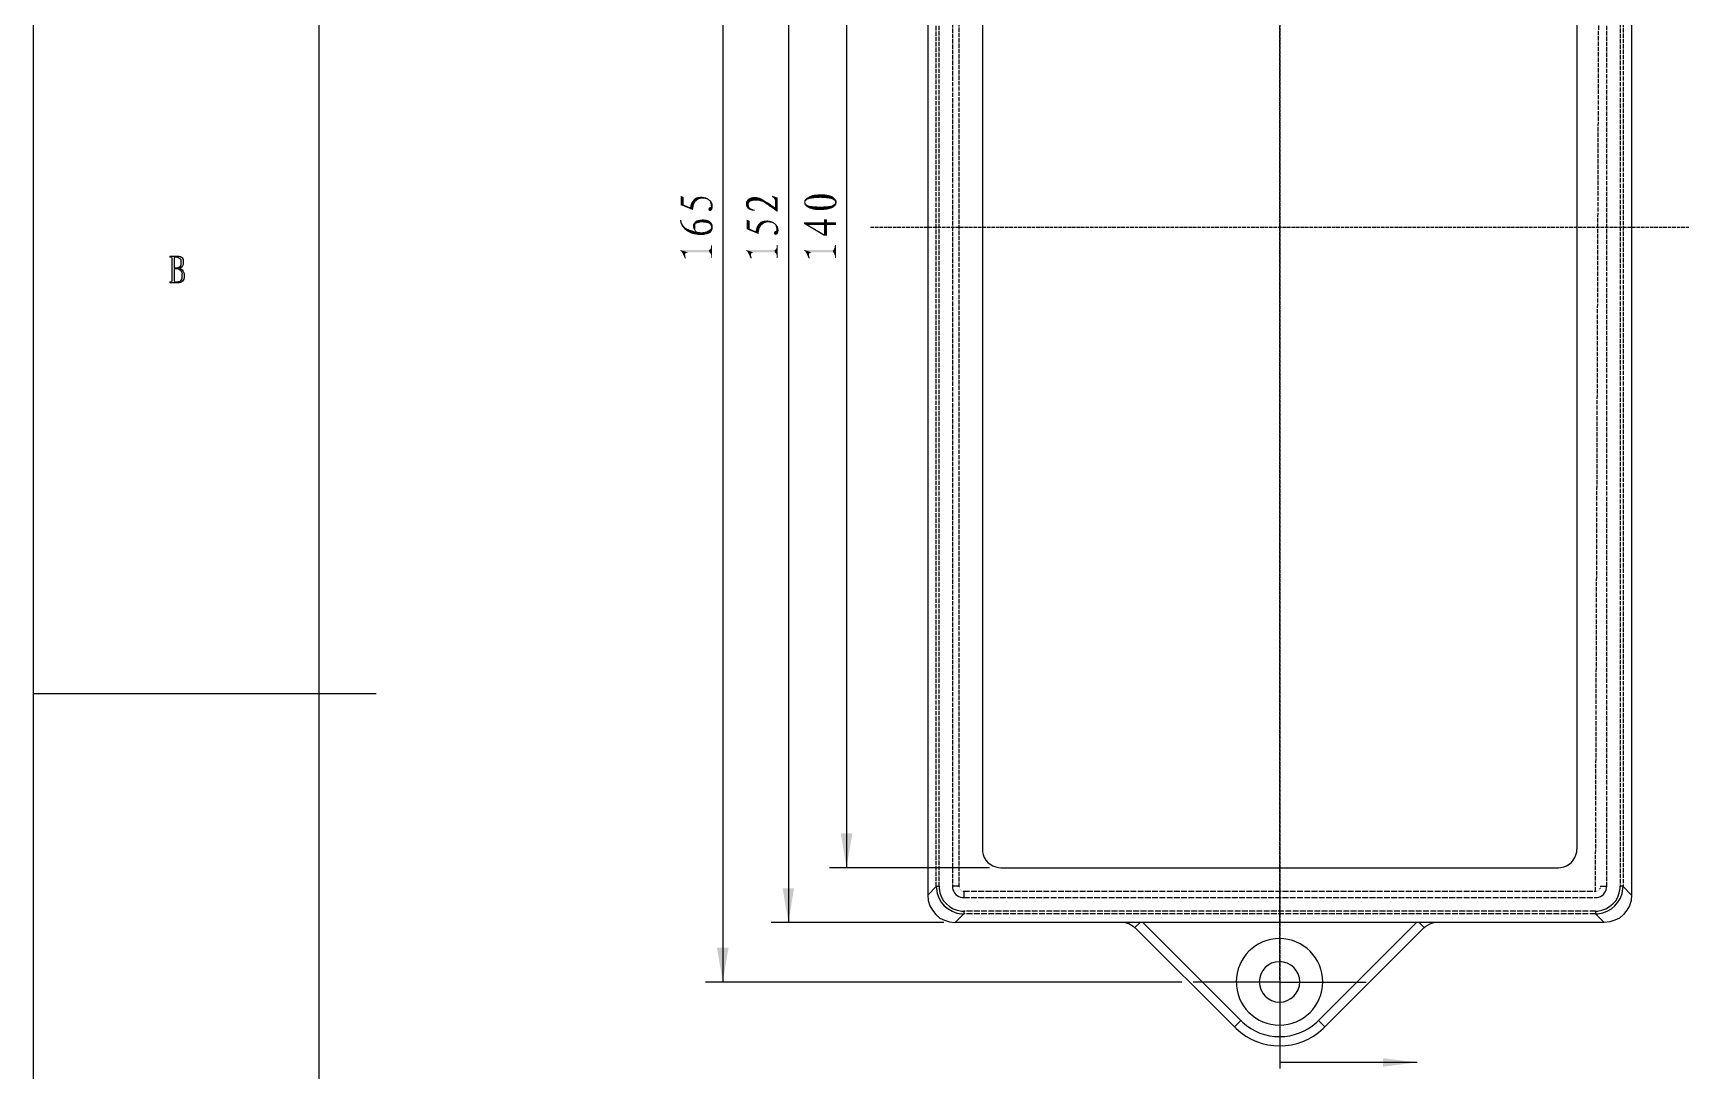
# Model space of a CAD drawing. Header units: millimetres. Extents: x 4 to 529, y -167 to 297.
# Drawn here: x 3.9 to 185, y -22.1 to 91.3 of the extents above; entities that cross this region are included whole.
import ezdxf

# ---------------------------------------------------------------- set-up
doc = ezdxf.new("R2010")
doc.units = ezdxf.units.MM
doc.linetypes.add('PDF_IMPORT', pattern=[1, 0.8, -0.2])
doc.layers.add('PDF_图层 1', color=7, linetype='Continuous', true_color=0x231f20)

msp = doc.modelspace()

# ---------------------------------------------------------------- linework, layer by layer
at = {"layer": 'PDF_图层 1', "color": 7, "lineweight": -3, "true_color": 0xffffff}
for points in [[(3.86, 204.74), (3.86, -166.57)], [(35.13, 198.5), (35.13, -160.31)], [(79.31, 152.61), (79.31, 70.1)], [(86.48, 146.11), (86.48, 70.1)], [(101.72, 143.09), (101.72, -2.92)], [(178.72, 143.09), (178.72, -2.92)], [(92.83, 140.1), (92.83, 70.1), (92.83, 0.07)], [(107.7, 138.1), (107.7, 2.08)], [(172.73, 138.1), (172.73, 2.08)], [(79.31, 70.1), (79.31, -12.43)], [(86.48, 70.1), (86.48, -5.91)], [(18.82, 66.94), (18.82, 66.83)], [(18.82, 66.94), (19.81, 66.94)], [(18.96, 66.83), (18.82, 66.83)], [(19.04, 66.77), (19.04, 66.71)], [(19.04, 66.71), (19.04, 64.2)], [(19.3, 66.77), (19.27, 66.71)], [(19.27, 66.71), (19.27, 65.64)], [(19.27, 65.64), (19.69, 65.64)], [(19.27, 65.53), (19.27, 64.2)], [(19.72, 65.53), (19.27, 65.53)], [(19.35, 66.83), (19.3, 66.8)], [(19.67, 66.83), (19.38, 66.83)], [(19.67, 66.83), (19.78, 66.8)], [(19.78, 65.67), (19.69, 65.64)], [(19.72, 65.53), (19.86, 65.47)], [(19.78, 66.8), (19.92, 66.69)], [(19.92, 65.78), (19.78, 65.67)], [(19.81, 66.94), (19.98, 66.88)], [(20, 65.67), (19.86, 65.59)], [(19.86, 65.59), (20.03, 65.53)], [(19.86, 65.47), (20, 65.36)], [(19.92, 66.69), (20, 66.57)], [(20, 65.95), (19.92, 65.78)], [(19.98, 66.88), (20.12, 66.77)], [(20, 66.57), (20.03, 66.4)], [(20.03, 66.09), (20, 65.95)], [(20.12, 65.73), (20, 65.67)], [(20, 65.36), (20.12, 65.16)], [(20.03, 66.4), (20.03, 66.09)], [(20.03, 65.53), (20.17, 65.44)], [(20.12, 66.77), (20.26, 66.6)], [(20.2, 65.87), (20.12, 65.73)], [(20.17, 65.44), (20.29, 65.25)], [(20.26, 66.01), (20.2, 65.87)], [(20.26, 66.6), (20.29, 66.43)], [(20.29, 66.15), (20.26, 66.01)], [(20.29, 66.43), (20.29, 66.15)], [(20.29, 65.25), (20.37, 65.05)], [(18.82, 64.12), (18.82, 64)], [(18.82, 64.12), (18.96, 64.12)], [(19.86, 64), (18.82, 64)], [(19.04, 64.15), (18.99, 64.12)], [(19.3, 64.15), (19.35, 64.12)], [(19.38, 64.12), (19.78, 64.12)], [(19.89, 64.15), (19.78, 64.12)], [(20.03, 64.06), (19.86, 64)], [(20.03, 64.29), (19.89, 64.15)], [(20.12, 64.46), (20.03, 64.29)], [(20.2, 64.2), (20.03, 64.06)], [(20.12, 65.16), (20.15, 64.99)], [(20.14, 64.63), (20.12, 64.46)], [(20.14, 64.99), (20.14, 64.63)], [(20.34, 64.4), (20.2, 64.2)], [(20.4, 64.6), (20.34, 64.4)], [(20.37, 65.05), (20.4, 64.91)], [(20.4, 64.91), (20.4, 64.6)], [(3.86, 19.1), (41.37, 19.1)], [(107.7, 2.08), (107.73, 1.82)], [(172.71, 1.82), (172.73, 2.08)], [(108.46, 0.07), (90.96, 0.07)], [(109.48, 0.1), (109.71, 0.07)], [(109.71, 0.07), (170.73, 0.07)], [(170.73, 0.07), (170.96, 0.1)], [(102.65, -1.99), (101.72, -2.92)], [(101.72, -2.92), (101.77, -3.51), (101.94, -4.08), (102.23, -4.58), (102.59, -5.04), (103.04, -5.43), (103.55, -5.68), (104.12, -5.85), (104.71, -5.91)], [(102.65, -1.99), (102.68, -2.21)], [(102.71, -1.96), (102.76, -1.96)], [(102.79, -1.96), (102.87, -1.96), (102.96, -1.96)], [(102.96, -1.96), (102.96, -2.21)], [(105.13, -1.96), (104.43, -1.96)], [(104.43, -1.96), (104.43, -2.13)], [(105.13, -1.96), (105.13, -2.02)], [(105.5, -3.2), (105.67, -3.2)], [(105.58, -2.5), (105.64, -2.5)], [(105.67, -2.5), (105.67, -3.2)], [(174.77, -3.2), (174.94, -3.2)], [(174.79, -2.5), (174.85, -2.5)], [(175.25, -2.18), (175.25, -2.24)], [(175.3, -1.96), (176.01, -1.96)], [(175.3, -1.96), (175.3, -2.02)], [(175.98, -2.13), (176.01, -1.96)], [(177.45, -2.21), (177.48, -1.96)], [(177.64, -1.96), (177.56, -1.96), (177.48, -1.96)], [(177.73, -1.96), (177.67, -1.96)], [(177.76, -2.21), (177.79, -1.99)], [(177.79, -1.99), (178.72, -2.92)], [(178.66, -3.51), (178.49, -4.08)], [(178.72, -2.92), (178.66, -3.51)], [(105.67, -4.98), (104.71, -5.91)], [(105.42, -4.98), (105.67, -4.98)], [(105.44, -4.67), (105.67, -4.67)], [(105.67, -4.67), (105.67, -4.75)], [(105.67, -4.75), (105.67, -4.84)], [(105.67, -4.84), (105.67, -4.89)], [(174.77, -4.67), (174.99, -4.67)], [(174.77, -4.67), (174.77, -4.75)], [(174.77, -4.75), (174.77, -4.84)], [(174.77, -4.84), (174.77, -4.89)], [(174.77, -4.98), (175.72, -5.91)], [(174.77, -4.98), (175.02, -4.98)], [(177.39, -5.43), (176.88, -5.68)], [(177.84, -5.04), (177.39, -5.43)], [(178.21, -4.58), (177.84, -5.04)], [(178.49, -4.08), (178.21, -4.58)], [(103.47, -5.91), (84.61, -5.91)], [(175.72, -5.91), (104.71, -5.91)], [(123.31, -5.91), (123.73, -6.02), (124.18, -6.31), (124.38, -6.48)], [(124.95, -5.91), (124.38, -6.48)], [(124.38, -6.48), (135.28, -17.34)], [(125.26, -5.91), (135.98, -16.64)], [(155.18, -5.91), (144.45, -16.64)], [(156.02, -6.48), (145.16, -17.34)], [(155.49, -5.91), (156.02, -6.48)], [(156.02, -6.48), (156.22, -6.31), (156.67, -6.05), (157.1, -5.91)], [(176.32, -5.85), (175.72, -5.91)], [(176.88, -5.68), (176.32, -5.85)], [(129.52, -12.43), (77.41, -12.43)], [(140.22, -12.43), (130.76, -12.43)], [(140.22, -12.18), (140.22, -12.43)], [(140.22, -12.43), (149.67, -12.43)], [(140.22, -12.43), (140.22, -21.89)], [(140.22, -14.97), (140.22, -21.21)], [(135.98, -16.64), (135.28, -17.34)], [(135.28, -17.34), (135.45, -17.51)], [(135.98, -16.64), (136.15, -16.81)], [(144.28, -16.81), (144.45, -16.64)], [(144.45, -16.64), (145.16, -17.34)], [(144.99, -17.51), (145.16, -17.34)], [(155.26, -21.21), (140.22, -21.21)]]:
    msp.add_lwpolyline(points, dxfattribs=at)
at = {"layer": 'PDF_图层 1', "color": 7, "linetype": 'PDF_IMPORT', "lineweight": -3, "ltscale": 0.486667, "true_color": 0xffffff}
msp.add_lwpolyline([(140.22, 159.77), (140.22, 153.51), (140.22, -14.97)], dxfattribs=at)
at = {"layer": 'PDF_图层 1', "color": 7, "linetype": 'PDF_IMPORT', "lineweight": -3, "ltscale": 0.487514, "true_color": 0xffffff}
for points in [[(140.22, -12.18), (140.22, 152.35)], [(95.45, 70.1), (184.98, 70.1)]]:
    msp.add_lwpolyline(points, dxfattribs=at)
at = {"layer": 'PDF_图层 1', "color": 7, "linetype": 'PDF_IMPORT', "lineweight": -3, "ltscale": 0.585, "true_color": 0xffffff}
for points in [[(102.65, -1.99), (102.65, 142.16)], [(102.96, -1.96), (102.96, 142.13)], [(104.43, 142.13), (104.43, -1.96)], [(174.77, -2.5), (175.3, 142.16)], [(176.01, -1.96), (176.01, 142.13)], [(177.48, 142.13), (177.48, -1.96)], [(177.79, 142.16), (177.79, -1.99)]]:
    msp.add_lwpolyline(points, dxfattribs=at)
at = {"layer": 'PDF_图层 1', "color": 7, "linetype": 'PDF_IMPORT', "lineweight": -3, "ltscale": 0.584167, "true_color": 0xffffff}
msp.add_lwpolyline([(105.13, 142.16), (105.13, -1.96)], dxfattribs=at)
at = {"layer": 'PDF_图层 1', "color": 7, "linetype": 'PDF_IMPORT', "lineweight": -3, "ltscale": 0.792514, "true_color": 0xffffff}
for points in [[(105.67, -2.5), (174.77, -2.5)], [(105.67, -3.2), (174.77, -3.2)], [(174.77, -4.67), (105.67, -4.67)], [(174.77, -4.98), (105.67, -4.98)]]:
    msp.add_lwpolyline(points, dxfattribs=at)
at = {"layer": 'PDF_图层 1', "color": 7, "lineweight": -3, "true_color": 0xffffff}
for centre, radius, start, end in [((174.75, -1.97), 3.02, 275.1825, 355.4051), ((140.2, -12.41), 4.73, 269.9056, 179.8982), ((140.19, -12.41), 2.2, 90.0736, 179.9264), ((140.19, -12.43), 4.71, 179.6102, 270.0478), ((140.17, -12.38), 2.25, 270.5867, 359.4133), ((140.22, -12.42), 6.98, 226.8528, 313.1472)]:
    msp.add_arc(centre, radius, start, end, dxfattribs=at)
for points in [[(107.73, 1.82), (107.8, 0.96), (108.61, 0.15), (109.48, 0.1)], [(170.96, 0.1), (171.87, 0.17), (172.58, 0.93), (172.71, 1.82)], [(102.68, -2.21), (102.75, -3.67), (103.98, -4.85), (105.42, -4.98)], [(102.96, -2.21), (103.12, -3.55), (104.1, -4.53), (105.44, -4.67)], [(104.43, -2.13), (104.53, -2.69), (104.94, -3.11), (105.5, -3.2)], [(174.94, -3.2), (175.48, -3.12), (175.92, -2.69), (175.98, -2.13)], [(174.99, -4.67), (176.28, -4.54), (177.37, -3.53), (177.45, -2.21)], [(142.42, -12.4), (142.42, -11.19), (141.4, -10.2), (140.19, -10.2)], [(137.99, -12.4), (137.99, -13.62), (138.98, -14.63), (140.19, -14.63)], [(136.15, -16.81), (138.39, -18.93), (142.04, -18.92), (144.28, -16.81)]]:
    msp.add_open_spline(points, degree=3, dxfattribs=at)
at = {"layer": 'PDF_图层 1', "color": 7, "true_color": 0xffffff, "transparency": 33554559}
for points in [[(75.04, 73.38), (74.71, 73.52), (75.04, 72.56)], [(74.71, 73.52), (74.71, 72.5), (75.04, 72.56)], [(75.04, 72.56), (76.06, 71.96), (74.71, 72.5)], [(75.04, 72.56), (75.72, 72.27), (76.06, 71.96)], [(75.78, 72.56), (75.72, 72.27), (76.06, 71.96)], [(75.86, 72.78), (75.78, 72.56), (76.06, 71.96)], [(75.98, 72.95), (75.86, 72.78), (76.06, 71.96)], [(76.12, 73.12), (75.98, 72.95), (76.12, 72.42)], [(76.06, 72.13), (75.98, 72.95), (76.06, 71.96)], [(75.98, 72.95), (76.06, 72.13), (76.09, 72.27)], [(75.98, 72.95), (76.09, 72.27), (76.12, 72.42)], [(76.26, 73.26), (76.12, 73.12), (76.26, 72.75)], [(76.12, 73.12), (76.12, 72.42), (76.14, 72.53)], [(76.12, 73.12), (76.14, 72.53), (76.2, 72.67)], [(76.12, 73.12), (76.2, 72.67), (76.26, 72.75)], [(76.26, 73.26), (76.37, 72.92), (76.43, 73.35)], [(76.26, 73.26), (76.26, 72.75), (76.29, 72.87)], [(76.26, 73.26), (76.29, 72.87), (76.37, 72.92)], [(76.43, 73.35), (76.37, 72.92), (76.51, 73.04)], [(76.43, 73.35), (76.51, 73.04), (76.65, 73.4)], [(76.65, 73.4), (76.51, 73.04), (76.68, 73.15)], [(76.65, 73.4), (76.88, 73.21), (76.93, 73.43)], [(76.65, 73.4), (76.68, 73.15), (76.88, 73.21)], [(76.93, 73.43), (76.88, 73.21), (77.08, 73.23)], [(76.93, 73.43), (77.08, 73.23), (77.19, 73.4)], [(77.19, 73.4), (77.08, 73.23), (77.27, 73.21)], [(77.19, 73.4), (77.27, 73.21), (77.44, 73.35)], [(77.44, 73.35), (77.27, 73.21), (77.47, 73.18)], [(77.44, 73.35), (77.47, 73.18), (77.61, 73.12)], [(77.44, 73.35), (77.61, 73.12), (77.67, 73.26)], [(77.67, 73.26), (77.61, 73.12), (77.75, 73.04)], [(77.67, 73.26), (77.75, 73.04), (77.81, 72.98)], [(77.67, 73.26), (77.81, 72.98), (77.84, 73.12)], [(77.84, 73.12), (77.81, 72.98), (77.87, 72.92)], [(77.84, 73.12), (77.87, 72.92), (77.89, 72.87)], [(77.84, 73.12), (77.89, 72.87), (77.92, 72.78)], [(77.84, 73.12), (77.92, 72.78), (77.95, 72.7)], [(77.95, 72.7), (77.84, 73.12), (77.98, 72.59)], [(77.84, 73.12), (77.98, 72.59), (78.01, 72.98)], [(78.01, 72.98), (77.98, 72.59), (78.01, 72.33)], [(77.98, 72.59), (77.98, 72.47), (78.01, 72.33)], [(78.01, 72.98), (78.01, 72.33), (78.04, 71.91)], [(78.01, 72.98), (78.04, 71.91), (78.06, 71.94)], [(78.01, 72.98), (78.06, 71.94), (78.09, 72.84)], [(78.09, 72.84), (78.06, 71.94), (78.12, 71.99)], [(78.09, 72.84), (78.12, 71.99), (78.15, 72.08)], [(78.09, 72.84), (78.15, 72.08), (78.18, 72.16)], [(78.18, 72.67), (78.09, 72.84), (78.18, 72.16)], [(78.18, 72.67), (78.18, 72.16), (78.21, 72.3)], [(78.21, 72.47), (78.18, 72.67), (78.21, 72.3)], [(81.87, 72.92), (81.85, 72.87), (81.87, 72.39)], [(81.85, 72.87), (81.85, 72.67), (81.87, 72.39)], [(81.85, 72.67), (81.85, 72.47), (81.87, 72.39)], [(81.93, 73.01), (81.87, 72.92), (81.93, 72.27)], [(81.87, 72.92), (81.87, 72.39), (81.93, 72.27)], [(81.93, 73.01), (81.99, 72.19), (82.02, 73.12)], [(81.93, 73.01), (81.93, 72.27), (81.99, 72.19)], [(82.02, 73.12), (81.99, 72.19), (82.07, 72.11)], [(82.13, 73.21), (82.02, 73.12), (82.13, 72.56)], [(82.02, 73.12), (82.07, 72.11), (82.1, 72.08)], [(82.02, 73.12), (82.1, 72.08), (82.13, 72.56)], [(82.13, 72.56), (82.1, 72.08), (82.19, 72.05)], [(82.27, 73.29), (82.13, 73.21), (82.27, 72.87)], [(82.13, 73.21), (82.13, 72.56), (82.16, 72.7)], [(82.13, 73.21), (82.16, 72.7), (82.19, 72.78)], [(82.13, 73.21), (82.19, 72.78), (82.27, 72.87)], [(82.16, 72.44), (82.13, 72.56), (82.19, 72.05)], [(82.27, 73.29), (82.35, 72.92), (82.44, 73.35)], [(82.27, 73.29), (82.27, 72.87), (82.35, 72.92)], [(82.44, 73.35), (82.35, 72.92), (82.5, 72.95)], [(82.58, 73.38), (82.44, 73.35), (82.58, 72.98)], [(82.44, 73.35), (82.5, 72.95), (82.58, 72.98)], [(82.58, 73.38), (82.58, 72.98), (82.75, 73.01)], [(82.58, 73.38), (82.75, 73.01), (82.81, 73.38)], [(82.81, 73.38), (82.75, 73.01), (82.92, 73.01)], [(82.81, 73.38), (82.92, 73.01), (83.03, 73.38)], [(83.03, 73.38), (82.92, 73.01), (83.12, 73.01)], [(83.03, 73.38), (83.12, 73.01), (83.29, 72.98)], [(83.29, 73.32), (83.03, 73.38), (83.29, 72.98)], [(83.29, 73.32), (83.29, 72.98), (83.48, 72.92)], [(83.29, 73.32), (83.48, 72.92), (83.51, 73.23)], [(83.51, 73.23), (83.48, 72.92), (83.65, 72.87)], [(83.51, 73.23), (83.65, 72.87), (83.77, 72.81)], [(83.77, 73.09), (83.51, 73.23), (83.77, 72.81)], [(83.77, 73.09), (83.77, 72.81), (83.91, 72.73)], [(83.77, 73.09), (83.91, 72.73), (84.02, 72.92)], [(84.02, 72.92), (83.91, 72.73), (84.05, 72.61)], [(84.02, 72.92), (84.05, 72.61), (84.25, 72.5)], [(84.02, 72.92), (84.25, 72.5), (84.33, 72.75)], [(84.33, 72.75), (84.25, 72.5), (84.41, 72.36)], [(84.33, 72.75), (84.41, 72.36), (84.64, 72.53)], [(84.64, 72.53), (84.41, 72.36), (84.67, 72.19)], [(84.64, 72.53), (84.67, 72.19), (84.92, 72.02)], [(84.64, 72.53), (84.92, 72.02), (85.01, 72.25)], [(84.7, 73.54), (84.7, 73.4), (84.81, 73.32)], [(84.7, 73.54), (84.81, 73.32), (84.89, 73.23)], [(84.7, 73.54), (84.89, 73.23), (84.95, 73.15)], [(84.7, 73.54), (84.95, 73.15), (85.32, 73.32)], [(84.95, 73.15), (85.01, 73.04), (85.32, 73.32)], [(85.32, 73.32), (85.01, 73.04), (85.32, 71.8)], [(85.01, 73.04), (85.01, 72.25), (85.21, 71.79)], [(85.01, 73.04), (85.21, 71.79), (85.32, 71.79)], [(88.23, 73.01), (88.2, 72.84), (88.23, 72.64)], [(88.25, 73.09), (88.23, 73.01), (88.25, 72.53)], [(88.23, 73.01), (88.23, 72.64), (88.25, 72.53)], [(88.37, 73.21), (88.25, 73.09), (88.37, 72.92)], [(88.34, 72.75), (88.25, 73.09), (88.37, 72.42)], [(88.25, 73.09), (88.25, 72.53), (88.37, 72.42)], [(88.34, 72.84), (88.25, 73.09), (88.34, 72.75)], [(88.34, 72.9), (88.25, 73.09), (88.34, 72.84)], [(88.25, 73.09), (88.34, 72.9), (88.37, 72.92)], [(88.37, 72.7), (88.34, 72.75), (88.37, 72.42)], [(88.51, 73.32), (88.37, 73.21), (88.51, 73.07)], [(88.37, 73.21), (88.37, 72.92), (88.39, 72.98)], [(88.37, 73.21), (88.39, 72.98), (88.45, 73.04)], [(88.37, 73.21), (88.45, 73.04), (88.51, 73.06)], [(88.39, 72.64), (88.37, 72.7), (88.51, 72.3)], [(88.37, 72.7), (88.37, 72.42), (88.51, 72.3)], [(88.45, 72.61), (88.39, 72.64), (88.51, 72.3)], [(88.51, 72.56), (88.45, 72.61), (88.51, 72.3)], [(88.51, 73.32), (88.65, 73.15), (88.71, 73.43)], [(88.51, 73.32), (88.51, 73.07), (88.56, 73.12)], [(88.51, 73.32), (88.56, 73.12), (88.65, 73.15)], [(88.56, 72.53), (88.51, 72.56), (88.71, 72.19)], [(88.51, 72.56), (88.51, 72.3), (88.71, 72.19)], [(88.65, 72.47), (88.56, 72.53), (88.71, 72.19)], [(88.71, 73.43), (88.65, 73.15), (88.76, 73.18)], [(88.65, 72.47), (88.71, 72.19), (88.76, 72.44)], [(88.71, 73.43), (88.76, 73.18), (88.82, 73.49)], [(88.82, 73.49), (88.76, 73.18), (88.87, 73.21)], [(88.82, 73.49), (88.87, 73.21), (88.96, 73.54)], [(88.96, 73.54), (88.87, 73.21), (88.99, 73.23)], [(88.96, 73.54), (88.99, 73.23), (89.1, 73.6)], [(89.1, 73.6), (88.99, 73.23), (89.13, 73.26)], [(89.27, 73.63), (89.1, 73.6), (89.27, 73.26)], [(89.1, 73.6), (89.13, 73.26), (89.27, 73.26)], [(89.44, 73.66), (89.27, 73.63), (89.44, 73.29)], [(89.27, 73.63), (89.27, 73.26), (89.44, 73.29)], [(89.44, 73.66), (89.44, 73.29), (89.61, 73.29)], [(89.61, 73.66), (89.44, 73.66), (89.61, 73.29)], [(89.78, 73.69), (89.61, 73.66), (89.78, 73.29)], [(89.61, 73.66), (89.61, 73.29), (89.78, 73.29)], [(89.78, 73.69), (89.78, 73.29), (89.98, 73.32)], [(89.98, 73.69), (89.78, 73.69), (89.98, 73.32)], [(89.98, 73.69), (89.98, 73.32), (90.17, 73.29)], [(90.17, 73.69), (89.98, 73.69), (90.17, 73.29)], [(90.17, 73.69), (90.17, 73.29), (90.34, 73.29)], [(90.17, 73.69), (90.34, 73.29), (90.37, 73.69)], [(90.37, 73.69), (90.34, 73.29), (90.51, 73.29)], [(90.37, 73.69), (90.51, 73.29), (90.54, 73.66)], [(90.54, 73.66), (90.51, 73.29), (90.68, 73.26)], [(90.54, 73.66), (90.68, 73.26), (90.71, 73.63)], [(90.71, 73.63), (90.68, 73.26), (90.82, 73.26)], [(90.71, 73.63), (90.82, 73.26), (90.88, 73.6)], [(90.88, 73.6), (90.82, 73.26), (90.94, 73.23)], [(90.88, 73.6), (90.94, 73.23), (91.02, 73.57)], [(91.02, 73.57), (90.94, 73.23), (91.05, 73.21)], [(91.02, 73.57), (91.05, 73.21), (91.16, 73.18)], [(91.16, 73.52), (91.02, 73.57), (91.16, 73.18)], [(91.3, 73.46), (91.16, 73.52), (91.33, 73.12)], [(91.16, 73.52), (91.16, 73.18), (91.33, 73.12)], [(91.16, 72.44), (91.3, 72.19), (91.33, 72.5)], [(91.3, 73.46), (91.33, 73.12), (91.39, 73.38)], [(91.33, 72.5), (91.3, 72.19), (91.39, 72.25)], [(91.39, 73.38), (91.33, 73.12), (91.41, 73.06)], [(91.33, 72.5), (91.39, 72.25), (91.42, 72.59)], [(91.39, 73.38), (91.41, 73.06), (91.47, 73.32)], [(91.42, 72.59), (91.39, 72.25), (91.47, 72.33)], [(91.47, 73.32), (91.41, 73.07), (91.5, 73.01)], [(91.42, 72.59), (91.47, 72.33), (91.5, 72.64)], [(91.47, 73.32), (91.5, 73.01), (91.56, 72.92)], [(91.56, 73.23), (91.47, 73.32), (91.56, 72.92)], [(91.5, 72.64), (91.47, 72.33), (91.56, 72.39)], [(91.56, 72.7), (91.5, 72.64), (91.56, 72.39)], [(91.56, 73.23), (91.56, 72.92), (91.58, 72.84)], [(91.56, 73.23), (91.58, 72.84), (91.64, 72.47)], [(91.64, 73.15), (91.56, 73.23), (91.64, 72.47)], [(91.58, 72.84), (91.56, 72.7), (91.64, 72.47)], [(91.56, 72.7), (91.56, 72.39), (91.64, 72.47)], [(91.64, 73.15), (91.64, 72.47), (91.7, 72.56)], [(91.7, 73.09), (91.64, 73.15), (91.7, 72.56)], [(91.7, 73.09), (91.7, 72.56), (91.73, 72.64)], [(91.73, 72.98), (91.7, 73.09), (91.73, 72.64)], [(91.73, 72.98), (91.73, 72.64), (91.75, 72.73)], [(91.75, 72.84), (91.73, 72.98), (91.75, 72.73)], [(91.75, 72.9), (91.73, 72.98), (91.75, 72.84)], [(74.62, 70.89), (74.65, 70.64), (74.73, 70.41)], [(74.62, 70.89), (74.73, 70.41), (74.76, 70.89)], [(74.76, 70.89), (74.73, 70.41), (74.82, 70.21)], [(74.79, 70.69), (74.76, 70.89), (74.82, 70.21)], [(74.79, 70.69), (74.82, 70.21), (74.85, 70.52)], [(76.23, 70.67), (76.12, 70.55), (76.29, 69.62)], [(76.23, 70.67), (76.29, 70.38), (76.31, 70.75)], [(76.29, 70.04), (76.23, 70.67), (76.29, 69.62)], [(76.29, 70.21), (76.23, 70.67), (76.29, 70.04)], [(76.29, 70.3), (76.23, 70.67), (76.29, 70.21)], [(76.29, 70.38), (76.23, 70.67), (76.29, 70.3)], [(76.31, 70.75), (76.29, 70.38), (76.37, 70.47)], [(76.31, 70.75), (76.43, 70.5), (76.48, 70.84)], [(76.31, 70.75), (76.37, 70.47), (76.43, 70.5)], [(76.48, 70.84), (76.43, 70.5), (76.54, 70.55)], [(76.68, 70.89), (76.48, 70.83), (76.68, 70.58)], [(76.48, 70.84), (76.54, 70.55), (76.68, 70.58)], [(76.68, 70.89), (76.82, 70.61), (76.88, 70.92)], [(76.68, 70.89), (76.68, 70.58), (76.82, 70.61)], [(76.88, 70.92), (76.82, 70.61), (76.99, 70.61)], [(76.88, 70.92), (76.99, 70.61), (77.1, 70.95)], [(77.1, 70.95), (76.99, 70.61), (77.19, 70.61)], [(77.1, 70.95), (77.19, 70.61), (77.33, 70.58)], [(77.1, 70.95), (77.33, 70.58), (77.36, 70.92)], [(77.36, 70.92), (77.33, 70.58), (77.47, 70.58)], [(77.36, 70.92), (77.47, 70.58), (77.56, 70.89)], [(77.56, 70.89), (77.47, 70.58), (77.61, 70.55)], [(77.56, 70.89), (77.61, 70.55), (77.7, 70.52)], [(77.56, 70.89), (77.7, 70.52), (77.75, 70.81)], [(77.75, 70.81), (77.7, 70.52), (77.78, 70.5)], [(77.75, 72.16), (77.73, 72.08), (77.75, 71.96)], [(77.78, 72.22), (77.75, 72.16), (77.78, 71.91)], [(77.75, 72.16), (77.75, 71.96), (77.78, 71.91)], [(77.75, 70.81), (77.78, 70.5), (77.87, 70.44)], [(77.75, 70.81), (77.87, 70.44), (77.92, 70.38)], [(77.92, 70.72), (77.75, 70.81), (77.92, 70.38)], [(77.84, 72.27), (77.78, 72.22), (77.84, 71.88)], [(77.78, 72.22), (77.78, 71.91), (77.84, 71.88)], [(77.84, 72.27), (77.87, 71.88), (77.89, 72.3)], [(77.84, 72.27), (77.84, 71.88), (77.87, 71.88)], [(77.89, 72.3), (77.87, 71.88), (77.92, 71.85)], [(77.89, 72.3), (77.98, 71.88), (78.01, 72.33)], [(77.89, 72.3), (77.92, 71.85), (77.98, 71.88)], [(77.92, 70.72), (77.92, 70.38), (77.98, 70.27)], [(77.92, 70.72), (77.98, 70.27), (78.01, 70.19)], [(77.92, 70.72), (78.01, 70.19), (78.04, 70.1)], [(78.04, 70.61), (77.92, 70.72), (78.04, 70.1)], [(78.01, 72.33), (77.98, 71.88), (78.04, 71.91)], [(82.24, 70.78), (81.9, 70.92), (82.24, 69.93)], [(81.9, 70.92), (81.9, 69.88), (82.24, 69.93)], [(82.19, 72.33), (82.16, 72.44), (82.19, 72.05)], [(82.19, 72.33), (82.19, 72.05), (82.24, 71.99)], [(82.24, 72.25), (82.19, 72.33), (82.24, 71.99)], [(82.24, 72.25), (82.24, 71.99), (82.33, 71.96)], [(82.33, 72.16), (82.24, 72.25), (82.33, 71.96)], [(82.33, 72.16), (82.33, 71.96), (82.44, 71.94)], [(82.44, 72.11), (82.33, 72.16), (82.44, 71.94)], [(82.44, 72.11), (82.44, 71.94), (82.55, 71.91)], [(82.55, 72.08), (82.44, 72.11), (82.55, 71.91)], [(82.55, 72.08), (82.55, 71.91), (82.64, 71.91)], [(82.55, 72.08), (82.64, 71.91), (82.66, 72.02)], [(82.66, 72.02), (82.64, 71.91), (82.78, 71.88)], [(82.78, 72.02), (82.67, 72.02), (82.78, 71.88)], [(83.43, 70.67), (83.29, 70.52), (83.43, 70.13)], [(83.43, 70.67), (83.57, 70.33), (83.62, 70.75)], [(83.43, 70.67), (83.43, 70.13), (83.48, 70.24)], [(83.43, 70.67), (83.48, 70.24), (83.57, 70.33)], [(83.62, 70.75), (83.57, 70.33), (83.71, 70.44)], [(83.62, 70.75), (83.71, 70.44), (83.85, 70.81)], [(83.85, 70.81), (83.71, 70.44), (83.88, 70.55)], [(83.85, 70.81), (84.08, 70.61), (84.13, 70.83)], [(83.85, 70.81), (83.88, 70.55), (84.08, 70.61)], [(84.13, 70.84), (84.08, 70.61), (84.27, 70.64)], [(84.13, 70.84), (84.27, 70.64), (84.36, 70.81)], [(84.36, 70.81), (84.27, 70.64), (84.44, 70.61)], [(84.36, 70.81), (84.44, 70.61), (84.61, 70.75)], [(84.61, 70.75), (84.44, 70.61), (84.64, 70.58)], [(84.61, 70.75), (84.64, 70.58), (84.78, 70.52)], [(84.61, 70.75), (84.78, 70.52), (84.84, 70.67)], [(84.84, 70.67), (84.78, 70.52), (84.92, 70.44)], [(84.84, 70.67), (84.92, 70.44), (84.98, 70.38)], [(84.84, 70.67), (84.98, 70.38), (85.01, 70.52)], [(85.01, 72.25), (84.92, 72.02), (85.21, 71.8)], [(88.76, 72.44), (88.71, 72.19), (88.82, 72.13)], [(88.76, 72.44), (88.82, 72.13), (88.87, 72.42)], [(88.87, 72.42), (88.82, 72.13), (88.96, 72.11)], [(88.87, 72.42), (88.96, 72.11), (88.99, 72.42)], [(88.99, 72.42), (88.96, 72.11), (89.1, 72.05)], [(88.99, 72.42), (89.1, 72.05), (89.13, 72.39)], [(89.13, 72.39), (89.1, 72.05), (89.27, 72.02)], [(89.27, 72.36), (89.13, 72.39), (89.27, 72.02)], [(89.27, 72.36), (89.27, 72.02), (89.44, 71.99)], [(89.44, 72.36), (89.27, 72.36), (89.44, 71.99)], [(89.44, 72.36), (89.44, 71.99), (89.61, 71.99)], [(89.61, 72.36), (89.44, 72.36), (89.61, 71.99)], [(89.61, 72.36), (89.61, 71.99), (89.78, 71.96)], [(89.78, 72.33), (89.61, 72.36), (89.78, 71.96)], [(89.78, 72.33), (89.78, 71.96), (89.98, 71.96)], [(89.98, 72.33), (89.78, 72.33), (89.98, 71.96)], [(90.17, 72.33), (89.98, 72.33), (90.37, 71.99)], [(89.98, 72.33), (89.98, 71.96), (90.37, 71.99)], [(90.34, 72.36), (90.17, 72.33), (90.37, 71.99)], [(90.34, 72.36), (90.37, 71.99), (90.51, 72.36)], [(90.51, 72.36), (90.37, 71.99), (90.71, 72.02)], [(90.37, 70.95), (90.37, 70.64), (90.71, 69.17)], [(90.71, 70.33), (90.37, 70.95), (90.71, 69.17)], [(90.71, 70.64), (90.37, 70.95), (90.71, 70.33)], [(90.71, 70.95), (90.37, 70.95), (90.71, 70.64)], [(90.68, 72.36), (90.51, 72.36), (90.71, 72.02)], [(90.68, 72.36), (90.71, 72.02), (90.82, 72.39)], [(90.82, 72.39), (90.71, 72.02), (91.02, 72.11)], [(90.94, 72.42), (90.82, 72.39), (91.02, 72.11)], [(90.94, 72.42), (91.02, 72.11), (91.05, 72.42)], [(91.05, 72.42), (91.02, 72.11), (91.3, 72.19)], [(91.16, 72.44), (91.05, 72.42), (91.3, 72.19)], [(74.85, 70.52), (74.82, 70.21), (74.99, 70.02)], [(74.93, 70.38), (74.85, 70.52), (74.99, 70.02)], [(74.93, 70.38), (74.99, 70.02), (75.02, 70.24)], [(75.02, 70.24), (74.99, 70.02), (75.16, 69.82)], [(75.16, 70.1), (75.02, 70.24), (75.16, 69.82)], [(75.3, 69.99), (75.16, 70.1), (75.35, 69.68)], [(75.16, 70.1), (75.16, 69.82), (75.35, 69.68)], [(75.3, 69.99), (75.35, 69.68), (75.47, 69.9)], [(75.47, 69.9), (75.35, 69.68), (75.58, 69.54)], [(75.47, 69.9), (75.58, 69.54), (75.66, 69.82)], [(75.66, 69.82), (75.58, 69.54), (75.83, 69.42)], [(75.66, 69.82), (75.83, 69.42), (75.86, 69.76)], [(75.86, 69.76), (75.83, 69.42), (76.09, 69.34)], [(76.03, 69.71), (75.86, 69.76), (76.09, 69.34)], [(76.03, 69.71), (76.09, 69.34), (76.17, 69.65)], [(76.12, 70.55), (76.06, 70.41), (76.12, 69.88)], [(76.06, 70.41), (76.06, 70.27), (76.09, 69.96)], [(76.06, 70.41), (76.09, 69.96), (76.12, 69.88)], [(76.06, 70.27), (76.06, 70.16), (76.09, 69.96)], [(76.06, 70.16), (76.06, 70.04), (76.09, 69.96)], [(76.17, 69.65), (76.09, 69.34), (76.34, 69.31)], [(76.12, 70.55), (76.12, 69.88), (76.29, 69.62)], [(76.29, 69.62), (76.17, 69.65), (76.34, 69.31)], [(76.29, 70.04), (76.29, 69.9), (76.34, 69.31)], [(76.29, 70.04), (76.29, 69.62), (76.34, 69.31)], [(76.31, 69.79), (76.29, 69.9), (76.34, 69.31)], [(76.31, 69.79), (76.34, 69.31), (76.37, 69.71)], [(76.37, 69.71), (76.34, 69.31), (76.6, 69.25)], [(76.46, 69.62), (76.37, 69.71), (76.6, 69.25)], [(76.57, 69.56), (76.46, 69.62), (76.6, 69.25)], [(76.57, 69.56), (76.6, 69.25), (76.65, 69.56)], [(76.65, 69.56), (76.6, 69.25), (76.88, 69.25)], [(76.74, 69.56), (76.65, 69.56), (76.88, 69.25)], [(76.88, 69.54), (76.74, 69.56), (76.88, 69.25)], [(77.02, 69.54), (76.88, 69.54), (77.16, 69.25)], [(76.88, 69.54), (76.88, 69.25), (77.16, 69.25)], [(77.02, 69.54), (77.16, 69.25), (77.19, 69.56)], [(77.19, 69.56), (77.16, 69.25), (77.42, 69.31)], [(77.33, 69.59), (77.19, 69.57), (77.41, 69.31)], [(77.33, 69.59), (77.41, 69.31), (77.5, 69.62)], [(77.5, 69.62), (77.41, 69.31), (77.64, 69.34)], [(77.64, 69.71), (77.5, 69.62), (77.64, 69.34)], [(77.78, 69.76), (77.64, 69.71), (77.84, 69.42)], [(77.64, 69.71), (77.64, 69.34), (77.84, 69.42)], [(77.78, 69.76), (77.84, 69.42), (77.89, 69.85)], [(77.89, 69.85), (77.84, 69.42), (77.95, 69.48)], [(77.89, 69.85), (77.95, 69.48), (77.98, 69.93)], [(77.98, 69.93), (77.95, 69.48), (78.01, 69.57)], [(78.01, 70.02), (77.98, 69.93), (78.01, 69.57)], [(78.04, 70.1), (78.01, 70.02), (78.06, 69.62)], [(78.01, 70.02), (78.01, 69.57), (78.06, 69.62)], [(78.04, 70.61), (78.04, 70.1), (78.06, 69.62)], [(78.04, 70.61), (78.06, 69.62), (78.12, 69.71)], [(78.04, 70.61), (78.12, 69.71), (78.15, 69.79)], [(78.15, 70.44), (78.04, 70.61), (78.15, 69.79)], [(78.15, 70.44), (78.15, 69.79), (78.18, 69.88)], [(78.15, 70.44), (78.18, 69.88), (78.21, 69.99)], [(78.21, 70.07), (78.15, 70.44), (78.21, 69.99)], [(78.21, 70.27), (78.15, 70.44), (78.21, 70.07)], [(82.24, 69.93), (83.23, 69.34), (81.9, 69.88)], [(82.24, 69.93), (82.89, 69.65), (83.23, 69.34)], [(82.95, 69.93), (82.89, 69.65), (83.23, 69.34)], [(83.03, 70.16), (82.95, 69.93), (83.23, 69.34)], [(83.14, 70.36), (83.03, 70.16), (83.23, 69.34)], [(83.29, 70.52), (83.14, 70.36), (83.29, 69.79)], [(83.23, 69.51), (83.14, 70.36), (83.23, 69.34)], [(83.14, 70.36), (83.23, 69.51), (83.26, 69.65)], [(83.14, 70.36), (83.26, 69.65), (83.29, 69.79)], [(83.29, 70.52), (83.29, 69.79), (83.31, 69.9)], [(83.29, 70.52), (83.31, 69.9), (83.37, 70.04)], [(83.29, 70.52), (83.37, 70.04), (83.43, 70.13)], [(84.92, 69.54), (84.89, 69.45), (84.92, 69.34)], [(84.95, 69.59), (84.92, 69.54), (84.95, 69.31)], [(84.92, 69.54), (84.92, 69.34), (84.95, 69.31)], [(85.01, 69.65), (84.95, 69.59), (85.01, 69.28)], [(84.95, 69.59), (84.95, 69.31), (85.01, 69.28)], [(85.01, 70.52), (84.98, 70.38), (85.04, 70.33)], [(85.01, 70.52), (85.04, 70.33), (85.06, 70.24)], [(85.01, 70.52), (85.06, 70.24), (85.09, 70.16)], [(85.01, 70.52), (85.09, 70.16), (85.12, 70.07)], [(85.01, 70.52), (85.15, 69.96), (85.18, 70.38)], [(85.01, 69.65), (85.04, 69.28), (85.06, 69.68)], [(85.01, 69.65), (85.01, 69.28), (85.04, 69.28)], [(85.06, 69.68), (85.04, 69.28), (85.09, 69.25)], [(85.06, 69.68), (85.15, 69.28), (85.18, 69.71)], [(85.06, 69.68), (85.09, 69.25), (85.15, 69.28)], [(85.18, 70.38), (85.15, 69.96), (85.18, 69.71)], [(85.15, 69.96), (85.15, 69.85), (85.18, 69.71)], [(85.18, 69.71), (85.15, 69.28), (85.21, 69.31)], [(85.18, 70.38), (85.18, 69.71), (85.21, 69.31)], [(85.18, 70.38), (85.21, 69.31), (85.26, 69.34)], [(85.18, 70.38), (85.26, 69.34), (85.29, 70.21)], [(85.29, 70.21), (85.26, 69.34), (85.32, 69.37)], [(85.29, 70.21), (85.32, 69.37), (85.35, 69.45)], [(85.29, 70.21), (85.35, 69.45), (85.37, 69.54)], [(85.37, 70.04), (85.29, 70.21), (85.37, 69.54)], [(85.37, 70.04), (85.37, 69.54), (85.4, 69.68)], [(85.4, 69.85), (85.37, 70.04), (85.4, 69.68)], [(88.17, 70.64), (88.68, 70.33), (90.34, 69.17)], [(88.17, 70.64), (90.34, 69.17), (88.17, 70.47)], [(88.17, 70.64), (88.68, 70.33), (90.37, 70.33)], [(90.37, 70.64), (88.17, 70.64), (90.37, 70.33)], [(90.34, 69.17), (88.68, 70.33), (90.37, 69.34)], [(90.37, 69.34), (90.34, 69.17), (90.71, 69.17)], [(90.37, 70.64), (90.37, 70.33), (90.71, 69.17)], [(90.37, 70.33), (90.37, 69.34), (90.71, 69.17)], [(90.71, 70.64), (90.71, 70.33), (91.67, 70.33)], [(91.67, 70.64), (90.71, 70.64), (91.67, 70.33)], [(75.19, 67.14), (74.79, 67.42), (74.62, 67.62)], [(75.21, 67.22), (75.18, 67.14), (74.62, 67.62)], [(74.62, 67.62), (75.21, 67.22), (75.27, 67.28)], [(74.62, 67.62), (75.27, 67.28), (75.35, 67.31)], [(74.62, 67.62), (75.35, 67.31), (75.5, 67.34)], [(74.62, 67.62), (75.5, 67.34), (77.78, 67.62)], [(74.79, 67.42), (74.93, 67.19), (75.19, 67.14)], [(74.93, 67.19), (75.04, 66.94), (75.18, 67.14)], [(75.04, 66.94), (75.13, 66.71), (75.19, 67.14)], [(75.18, 67.14), (75.13, 66.71), (75.21, 66.91)], [(77.78, 67.62), (75.5, 67.34), (77.84, 67.34)], [(77.84, 67.62), (77.78, 67.62), (77.84, 67.34)], [(77.84, 67.62), (77.87, 67.31), (77.89, 67.65)], [(77.84, 67.62), (77.84, 67.34), (77.87, 67.31)], [(77.89, 67.65), (77.87, 67.31), (77.92, 67.28)], [(77.95, 67.7), (77.89, 67.65), (77.95, 67.22)], [(77.89, 67.65), (77.92, 67.28), (77.95, 67.22)], [(77.98, 67.76), (77.95, 67.7), (77.98, 67.17)], [(77.95, 67.7), (77.95, 67.22), (77.98, 67.17)], [(78.01, 67.84), (77.98, 67.76), (78.01, 67.08)], [(77.98, 67.76), (77.98, 67.17), (78.01, 67.08)], [(78.04, 68.04), (78.01, 67.93), (78.04, 67)], [(78.01, 67.93), (78.01, 67.84), (78.04, 67)], [(78.01, 67.84), (78.01, 67.08), (78.04, 67)], [(78.04, 68.15), (78.04, 68.04), (78.12, 66.74)], [(78.12, 68.15), (78.04, 68.15), (78.12, 66.74)], [(78.04, 68.04), (78.04, 67), (78.12, 66.74)], [(82.38, 67.14), (81.99, 67.42), (81.82, 67.62)], [(82.41, 67.22), (82.38, 67.14), (81.82, 67.62)], [(81.82, 67.62), (82.41, 67.22), (82.47, 67.28)], [(81.82, 67.62), (82.47, 67.28), (82.55, 67.31)], [(81.82, 67.62), (82.55, 67.31), (82.66, 67.34)], [(81.82, 67.62), (82.66, 67.34), (84.95, 67.62)], [(81.99, 67.42), (82.13, 67.19), (82.38, 67.14)], [(82.13, 67.19), (82.24, 66.94), (82.38, 67.14)], [(82.24, 66.94), (82.33, 66.71), (82.38, 67.14)], [(82.38, 67.14), (82.33, 66.71), (82.41, 66.91)], [(84.95, 67.62), (82.66, 67.34), (85.01, 67.34)], [(85.01, 67.62), (84.95, 67.62), (85.01, 67.34)], [(85.01, 67.62), (85.04, 67.31), (85.06, 67.65)], [(85.01, 67.62), (85.01, 67.34), (85.04, 67.31)], [(85.06, 67.65), (85.04, 67.31), (85.09, 67.28)], [(85.12, 67.7), (85.06, 67.65), (85.12, 67.22)], [(85.06, 67.65), (85.09, 67.28), (85.12, 67.22)], [(85.15, 67.76), (85.12, 67.7), (85.15, 67.17)], [(85.12, 67.7), (85.12, 67.22), (85.15, 67.17)], [(85.18, 67.84), (85.15, 67.76), (85.18, 67.08)], [(85.15, 67.76), (85.15, 67.17), (85.18, 67.08)], [(85.21, 68.04), (85.18, 67.93), (85.21, 67)], [(85.18, 67.93), (85.18, 67.84), (85.21, 67)], [(85.18, 67.84), (85.18, 67.08), (85.21, 67)], [(85.21, 68.15), (85.21, 68.04), (85.32, 66.74)], [(85.32, 68.15), (85.21, 68.15), (85.32, 66.74)], [(85.21, 68.04), (85.21, 67), (85.32, 66.74)], [(88.73, 67.14), (88.34, 67.42), (88.17, 67.62)], [(88.76, 67.22), (88.73, 67.14), (88.17, 67.62)], [(88.17, 67.62), (88.76, 67.22), (88.82, 67.28)], [(88.17, 67.62), (88.82, 67.28), (88.9, 67.31)], [(88.17, 67.62), (88.9, 67.31), (89.04, 67.34)], [(88.17, 67.62), (89.04, 67.34), (91.33, 67.62)], [(88.34, 67.42), (88.48, 67.19), (88.73, 67.14)], [(88.48, 67.19), (88.59, 66.94), (88.73, 67.14)], [(88.59, 66.94), (88.68, 66.71), (88.73, 67.14)], [(88.73, 67.14), (88.68, 66.71), (88.76, 66.91)], [(91.33, 67.62), (89.04, 67.34), (91.39, 67.34)], [(91.39, 67.62), (91.33, 67.62), (91.39, 67.34)], [(91.39, 67.62), (91.39, 67.31), (91.41, 67.65)], [(91.42, 67.65), (91.39, 67.31), (91.44, 67.28)], [(91.47, 67.7), (91.41, 67.65), (91.47, 67.22)], [(91.42, 67.65), (91.44, 67.28), (91.47, 67.22)], [(91.5, 67.76), (91.47, 67.7), (91.5, 67.17)], [(91.47, 67.7), (91.47, 67.22), (91.5, 67.17)], [(91.53, 67.84), (91.5, 67.76), (91.53, 67.08)], [(91.5, 67.76), (91.5, 67.17), (91.53, 67.08)], [(91.56, 68.04), (91.53, 67.93), (91.56, 67)], [(91.53, 67.93), (91.53, 67.84), (91.56, 67)], [(91.53, 67.84), (91.53, 67.08), (91.56, 67)], [(91.56, 68.15), (91.56, 68.04), (91.67, 66.74)], [(91.67, 68.15), (91.56, 68.15), (91.67, 66.74)], [(91.56, 68.04), (91.56, 67), (91.67, 66.74)], [(75.21, 66.91), (75.13, 66.71), (75.27, 66.71)], [(78.04, 67), (78.04, 66.88), (78.12, 66.74)], [(78.04, 66.88), (78.04, 66.74), (78.12, 66.74)], [(82.41, 66.91), (82.33, 66.71), (82.47, 66.71)], [(85.21, 67), (85.21, 66.88), (85.32, 66.74)], [(85.21, 66.88), (85.21, 66.74), (85.32, 66.74)], [(88.76, 66.91), (88.68, 66.71), (88.82, 66.71)], [(91.56, 67), (91.56, 66.88), (91.67, 66.74)], [(91.56, 66.88), (91.56, 66.74), (91.67, 66.74)], [(92.83, 0.07), (93.48, 3.83), (92.21, 3.83)], [(86.48, -5.91), (87.1, -2.18), (85.85, -2.18)], [(79.31, -12.43), (79.93, -8.68), (78.66, -8.68)], [(155.26, -21.21), (151.51, -21.69), (151.51, -20.76)]]:
    msp.add_solid(points, dxfattribs=at)
at = {"layer": 'PDF_图层 1', "color": 7, "lineweight": -3, "true_color": 0xffffff, "transparency": 33554559}
for points in [[(18.99, 66.83), (18.99, 66.8), (19.02, 66.83), (19.02, 66.8)], [(19.02, 66.8), (19.02, 66.77), (19.04, 66.8), (19.04, 66.77)], [(19.04, 66.77), (19.04, 66.74), (19.07, 66.77), (19.07, 66.74)], [(19.3, 66.8), (19.3, 66.77), (19.33, 66.8), (19.33, 66.77)], [(19.38, 66.83), (19.38, 66.8), (19.41, 66.83), (19.41, 66.8)], [(18.96, 64.12), (18.96, 64.09), (18.99, 64.12), (18.99, 64.09)], [(19.04, 64.17), (19.04, 64.15), (19.07, 64.17), (19.07, 64.15)], [(19.04, 64.15), (19.04, 64.12), (19.07, 64.15), (19.07, 64.12)], [(19.27, 64.2), (19.27, 64.17), (19.3, 64.2), (19.3, 64.17)], [(19.3, 64.17), (19.3, 64.15), (19.33, 64.17), (19.33, 64.15)], [(19.35, 64.12), (19.35, 64.09), (19.38, 64.12), (19.38, 64.09)], [(102.65, -1.99), (102.65, -2.02), (102.68, -1.99), (102.68, -2.02)], [(102.68, -1.96), (102.68, -1.99), (102.71, -1.96), (102.71, -1.99)], [(102.76, -1.96), (102.76, -1.99), (102.79, -1.96), (102.79, -1.99)], [(105.13, -2.02), (105.13, -2.13), (105.16, -2.02), (105.16, -2.13)], [(105.16, -2.13), (105.16, -2.21), (105.19, -2.13), (105.19, -2.21)], [(105.19, -2.21), (105.19, -2.27), (105.22, -2.21), (105.22, -2.27)], [(105.22, -2.27), (105.22, -2.3), (105.25, -2.27), (105.25, -2.3)], [(105.25, -2.3), (105.25, -2.35), (105.27, -2.3), (105.27, -2.35)], [(105.27, -2.35), (105.27, -2.38), (105.33, -2.35), (105.33, -2.38)], [(105.33, -2.38), (105.33, -2.41), (105.36, -2.38), (105.36, -2.41)], [(105.36, -2.41), (105.36, -2.44), (105.41, -2.41), (105.41, -2.44)], [(105.41, -2.44), (105.41, -2.47), (105.44, -2.44), (105.44, -2.47)], [(105.44, -2.47), (105.44, -2.5), (105.53, -2.47), (105.53, -2.5)], [(105.53, -2.5), (105.53, -2.52), (105.58, -2.5), (105.58, -2.52)], [(105.64, -2.5), (105.64, -2.52), (105.67, -2.5), (105.67, -2.52)], [(174.77, -2.5), (174.77, -2.52), (174.79, -2.5), (174.79, -2.52)], [(174.85, -2.5), (174.85, -2.52), (174.96, -2.5), (174.96, -2.52)], [(174.96, -2.47), (174.96, -2.5), (175.02, -2.47), (175.02, -2.5)], [(175.02, -2.44), (175.02, -2.47), (175.08, -2.44), (175.08, -2.47)], [(175.08, -2.41), (175.08, -2.44), (175.1, -2.41), (175.1, -2.44)], [(175.08, -2.41), (175.08, -2.44), (175.1, -2.41), (175.1, -2.44)], [(175.1, -2.38), (175.1, -2.41), (175.13, -2.38), (175.13, -2.41)], [(175.13, -2.35), (175.13, -2.38), (175.16, -2.35), (175.16, -2.38)], [(175.16, -2.33), (175.16, -2.35), (175.19, -2.33), (175.19, -2.35)], [(175.19, -2.3), (175.19, -2.33), (175.22, -2.3), (175.22, -2.33)], [(175.19, -2.3), (175.19, -2.33), (175.22, -2.3), (175.22, -2.33)], [(175.22, -2.27), (175.22, -2.3), (175.25, -2.27), (175.25, -2.3)], [(175.25, -2.18), (175.25, -2.21), (175.27, -2.18), (175.27, -2.21)], [(175.27, -2.1), (175.27, -2.19), (175.3, -2.1), (175.3, -2.19)], [(175.3, -2.04), (175.3, -2.1), (175.33, -2.04), (175.33, -2.1)], [(177.67, -1.96), (177.67, -1.99), (177.7, -1.96), (177.7, -1.99)], [(177.76, -1.96), (177.76, -1.99), (177.79, -1.96), (177.79, -1.99)], [(177.79, -1.99), (177.79, -2.02), (177.81, -1.99), (177.81, -2.02)], [(105.67, -4.92), (105.67, -5.01), (105.7, -4.92), (105.7, -5.01)], [(174.77, -4.92), (174.77, -5.01), (174.79, -4.92), (174.79, -5.01)], [(140.22, -21.21), (140.22, -21.24), (140.25, -21.21), (140.25, -21.24)]]:
    msp.add_solid(points, dxfattribs=at)

doc.saveas('drawing.dxf')
